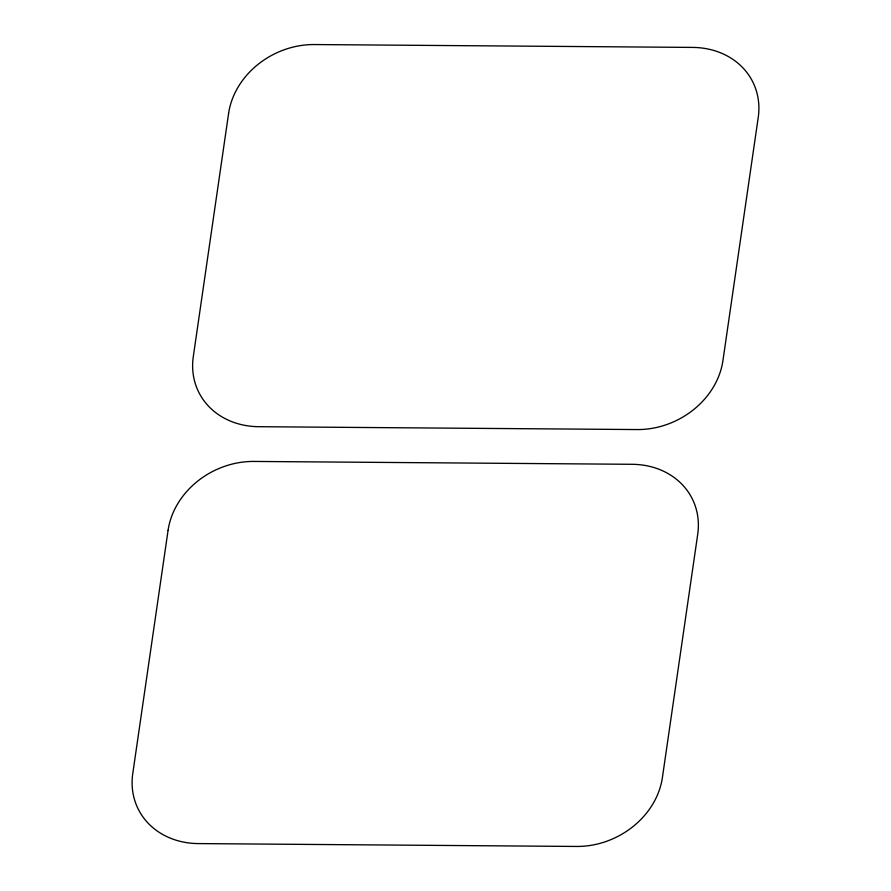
<?xml version="1.0" encoding="UTF-8"?>
<svg xmlns="http://www.w3.org/2000/svg" width="891" height="891" viewBox="0 0 891 891"><rect width="100%" height="100%" fill="white"/><g stroke="black" fill="none" stroke-linecap="round" stroke-linejoin="round"><path stroke-width="1.34" d="M168.076 530.345L132.77 773.533A78.441 67.092 -26.4 0 0 198.348 843.588L576.655 846.45A78.441 67.092 -26.4 0 0 662.403 777.542L697.709 534.355A78.441 67.092 -26.4 0 0 632.131 464.3L253.824 461.438A78.441 67.092 -26.4 0 0 168.076 530.345M228.597 113.458L193.291 356.645A78.441 67.092 -26.4 0 0 258.869 426.7L637.176 429.562A78.441 67.092 -26.4 0 0 722.924 360.655L758.23 117.467A78.441 67.092 -26.4 0 0 692.652 47.412L314.345 44.55A78.441 67.092 -26.4 0 0 228.597 113.458"/></g></svg>
